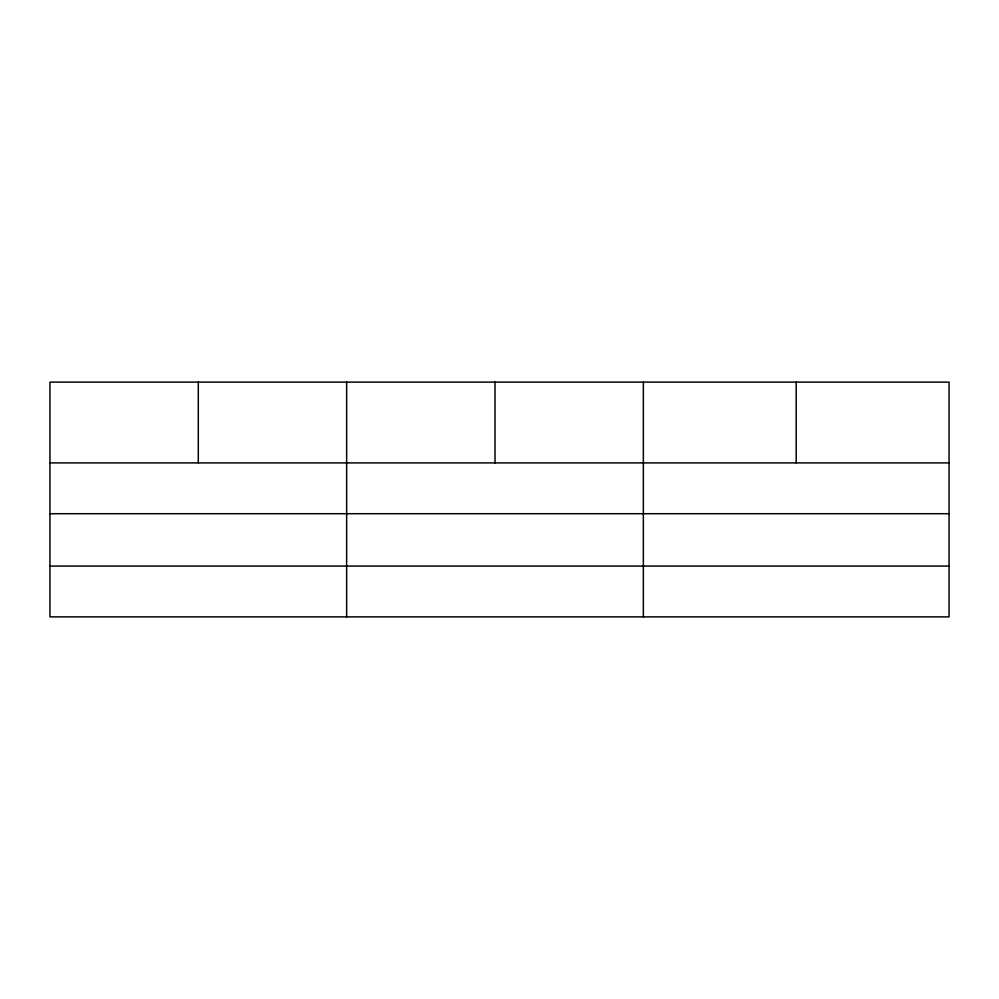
<?xml version="1.0" encoding="UTF-8"?>
<svg xmlns="http://www.w3.org/2000/svg" width="999" height="999" viewBox="0 0 999 999"><rect width="100%" height="100%" fill="white"/><g stroke="black" fill="none" stroke-linecap="round" stroke-linejoin="round"><path stroke-width="1.5" d="M949.05 513.711L949.05 382.118L49.95 382.118L49.95 616.883L949.05 616.883L949.05 513.711L49.95 513.711M49.95 462.899L949.05 462.899M49.95 566.071L949.05 566.071M796.203 382.118L796.203 462.899M643.356 382.118L643.356 616.883M495.005 382.118L495.005 462.899M346.653 382.118L346.653 616.883M198.302 382.118L198.302 462.899"/></g></svg>
